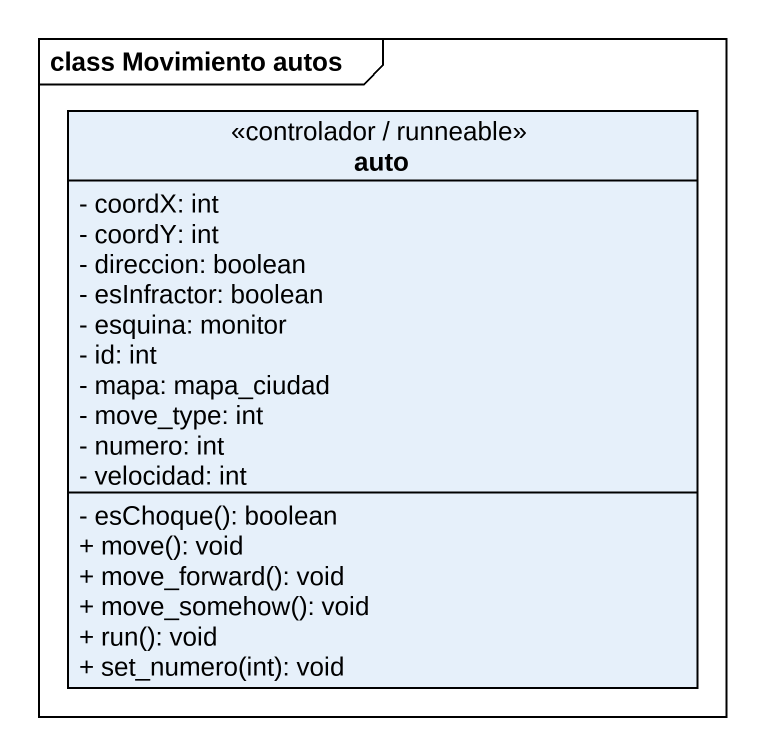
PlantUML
@startuml
mainframe class Movimiento autos
hide circle
hide empty members
skinparam classAttributeIconSize 0
class auto <<controlador / runneable>> {
  - coordX: int
  - coordY: int
  - direccion: boolean
  - esInfractor: boolean
  - esquina: monitor
  - id: int
  - mapa: mapa_ciudad
  - move_type: int
  - numero: int
  - velocidad: int
  - esChoque(): boolean
  + move(): void
  + move_forward(): void
  + move_somehow(): void
  + run(): void
  + set_numero(int): void
}
@enduml
